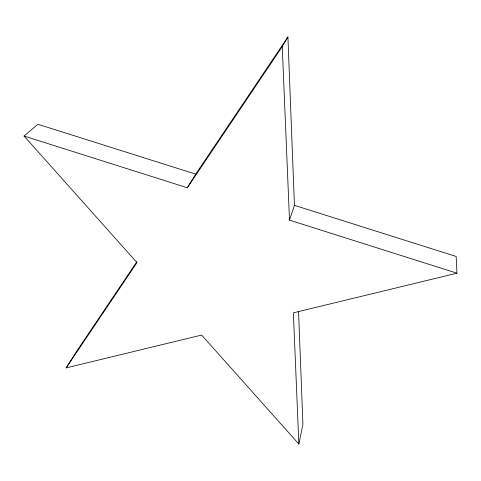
<?xml version="1.0" encoding="UTF-8"?>
<svg xmlns="http://www.w3.org/2000/svg" width="481" height="481" viewBox="0 0 481 481"><rect width="100%" height="100%" fill="white"/><g stroke="black" fill="none" stroke-linecap="round" stroke-linejoin="round"><path stroke-width="0.72" d="M136.929 261.604L77.086 350.637L66.15 367.893L201.623 335.065L298.863 444.053L302.922 424.32L298.551 311.46M294.438 205.345L456.156 256.457L456.95 273.19L289.496 220.136L294.438 205.345L287.915 36.947L195.713 174.14L187.313 187.764L24.05 136.039L37.903 124.266L195.713 174.14M187.313 187.764L282.245 46.633L287.915 36.947M66.15 367.893L136.971 262.602L24.05 136.039M456.95 273.19L293.374 312.83L298.863 444.053M282.245 46.633L289.496 220.136"/></g></svg>
